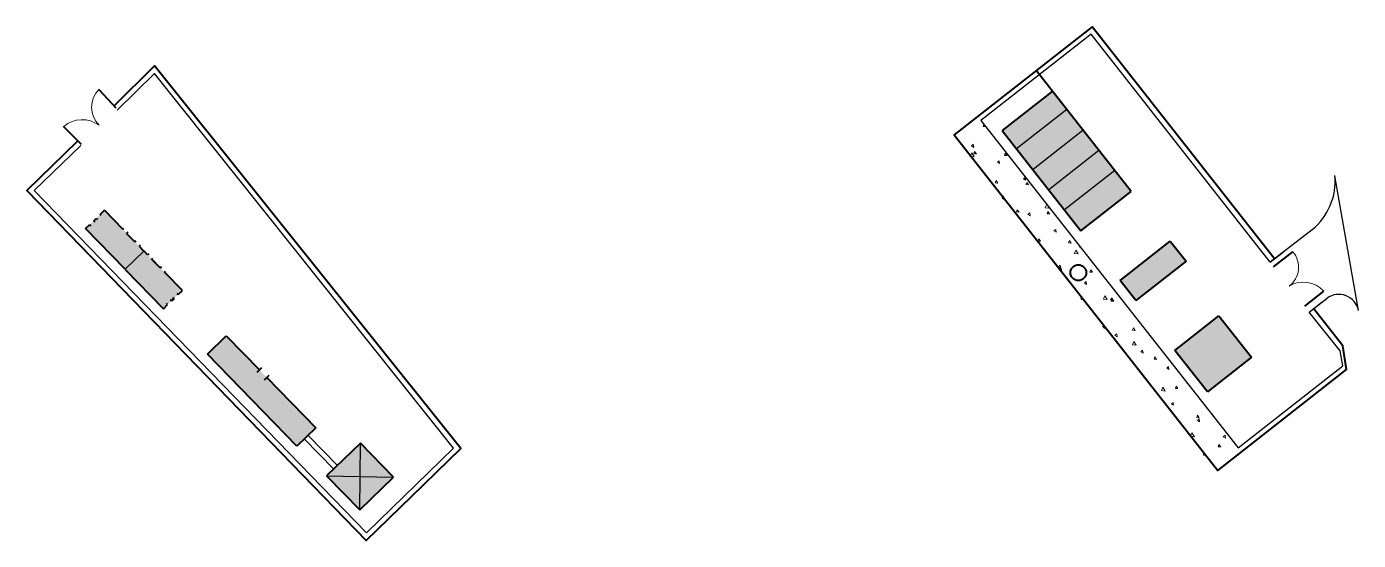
# Model space of a CAD drawing. Extents: x 12203 to 16711, y 7508 to 8395.
# Drawn here: x 12327.2 to 12453.6, y 8346.1 to 8394.9 of the extents above; entities that cross this region are included whole.
import ezdxf

# ---------------------------------------------------------------- set-up
doc = ezdxf.new("R2010")
doc.units = 0
doc.layers.add('4-Пассажирская-Карачарово$0$Генплан-Перегоны$0$Генплан-Перегон', color=1, linetype='Continuous', lineweight=40)
doc.layers.add('Генплан-Перегоны$0$Генплан-Перегон', color=1, linetype='Continuous', lineweight=40)
doc.linetypes.add('4-Пассажирская-Карачарово$0$Генплан-Перегоны$0$Забор Металлический-2$0$ЗАБОР_МЕТ_Б1М', pattern='A,1.25,[133,ltypeshp.shx,S=0.25,R=0,X=-0.25,Y=0],-0.001,[133,ltypeshp.shx,S=0.145,R=0,X=-0.145,Y=0],-0.001,[130,ltypeshp.shx,S=0.125,R=0,X=0,Y=0.4],1.25', length=2.502)
doc.linetypes.add('Генплан-Перегоны$0$Забор Металлический-2$0$ЗАБОР_МЕТ_Б1М', pattern='A,1.25,[133,ltypeshp.shx,S=0.25,R=0,X=-0.25,Y=0],-0.001,[133,ltypeshp.shx,S=0.145,R=0,X=-0.145,Y=0],-0.001,[130,ltypeshp.shx,S=0.125,R=0,X=0,Y=0.4],1.25', length=2.502)

msp = doc.modelspace()

# ---------------------------------------------------------------- hatches: boundary and pattern name
at = {"layer": '4-Пассажирская-Карачарово$0$Генплан-Перегоны$0$Генплан-Перегон', "lineweight": 30, "transparency": 33554610}
h = msp.add_hatch(color=1, dxfattribs=at)
h.dxf.hatch_style = 1
h.set_gradient(color1=(223, 129, 137), color2=(255, 240, 240), tint=1, name='HEMISPHERICAL')
h.paths.add_polyline_path([(12342, 8369.82), (12334.61, 8377.42), (12332.81, 8375.68), (12340.2, 8368.08)])
h = msp.add_hatch(color=1, dxfattribs=at)
h.dxf.hatch_style = 1
h.set_gradient(color1=(223, 129, 137), color2=(255, 240, 240), tint=1, name='HEMISPHERICAL')
h.paths.add_polyline_path([(12344.38, 8363.77), (12346.17, 8365.51), (12354.66, 8356.76), (12352.87, 8355.02)])
h = msp.add_hatch(color=1, dxfattribs=at)
h.dxf.hatch_style = 1
h.set_gradient(color1=(223, 129, 137), color2=(255, 240, 240), tint=1, name='HEMISPHERICAL')
h.paths.add_polyline_path([(12355.7, 8352.2), (12358.91, 8355.31), (12362.05, 8352.09), (12358.84, 8348.97)])
at = {"layer": 'Генплан-Перегоны$0$Генплан-Перегон', "lineweight": 30, "transparency": 33554610}
h = msp.add_hatch(color=1, dxfattribs=at)
h.dxf.hatch_style = 1
h.set_gradient(color1=(223, 129, 137), color2=(255, 240, 240), tint=1, name='HEMISPHERICAL')
h.paths.add_polyline_path([(12424.63, 8388.72), (12419.86, 8384.98), (12427.31, 8375.49), (12432.08, 8379.23)])
h = msp.add_hatch(color=1, dxfattribs=at)
h.dxf.hatch_style = 1
h.set_gradient(color1=(223, 129, 137), color2=(255, 240, 240), tint=1, name='HEMISPHERICAL')
h.paths.add_polyline_path([(12435.79, 8374.51), (12437.29, 8372.59), (12432.53, 8368.85), (12431.02, 8370.77)])
h = msp.add_hatch(color=1, dxfattribs=at)
h.dxf.hatch_style = 1
h.set_gradient(color1=(223, 129, 137), color2=(255, 240, 240), tint=1, name='HEMISPHERICAL')
h.paths.add_polyline_path([(12439.32, 8360.19), (12443.49, 8363.47), (12440.4, 8367.4), (12436.23, 8364.13)])

# ---------------------------------------------------------------- linework, layer by layer
at = {"layer": '4-Пассажирская-Карачарово$0$Генплан-Перегоны$0$Генплан-Перегон', "color": 1, "lineweight": 30}
for p, q in [((12339.35, 8390.43, -140), (12335.8, 8386.94, -140)), ((12367.75, 8354.83, -140), (12339.35, 8390.43, -140)), ((12332.36, 8383.6, -140), (12327.92, 8379.3, -140)), ((12327.92, 8379.3, -140), (12359.47, 8346.79, -140)), ((12336.56, 8371.83, -140), (12338.34, 8373.56, -140)), ((12356.73, 8353.19, -140), (12353.94, 8356.06, -140)), ((12353.58, 8355.72, -140), (12356.37, 8352.85, -140)), ((12358.84, 8348.97, -140), (12358.91, 8355.31, -140)), ((12359.47, 8346.79, -140), (12367.75, 8354.83, -140)), ((12355.7, 8352.2, -140), (12362.05, 8352.09, -140)), ((12356.37, 8352.85, -140), (12356.73, 8353.19, -140))]:
    msp.add_line(p, q, dxfattribs=at)
at = {"layer": '4-Пассажирская-Карачарово$0$Генплан-Перегоны$0$Генплан-Перегон', "color": 1, "linetype": '4-Пассажирская-Карачарово$0$Генплан-Перегоны$0$Забор Металлический-2$0$ЗАБОР_МЕТ_Б1М'}
for p, q in [((12335.72, 8387.14, -140), (12334.12, 8388.85, -140)), ((12332.41, 8383.68, -140), (12330.73, 8385.4, -140))]:
    msp.add_line(p, q, dxfattribs=at)
at = {"layer": '4-Пассажирская-Карачарово$0$Генплан-Перегоны$0$Генплан-Перегон', "color": 1, "lineweight": 40}
for p, q in [((12333.59, 8376.43, -140), (12333.83, 8376.66, -140)), ((12333.59, 8376.43, -140), (12333.83, 8376.66, -140)), ((12333.59, 8376.43, -140), (12333.83, 8376.66, -140)), ((12333.59, 8376.43, -140), (12333.83, 8376.66, -140)), ((12333.59, 8376.43, -140), (12333.83, 8376.66, -140)), ((12333.59, 8376.43, -140), (12333.83, 8376.66, -140)), ((12333.59, 8376.43, -140), (12333.83, 8376.66, -140)), ((12333.59, 8376.43, -140), (12333.83, 8376.66, -140)), ((12333.59, 8376.43, -140), (12333.83, 8376.66, -140)), ((12333.59, 8376.43, -140), (12333.83, 8376.66, -140)), ((12333.59, 8376.43, -140), (12333.83, 8376.66, -140)), ((12333.59, 8376.43, -140), (12333.83, 8376.66, -140)), ((12333.59, 8376.43, -140), (12333.83, 8376.66, -140)), ((12333.59, 8376.43, -140), (12333.83, 8376.66, -140)), ((12333.59, 8376.43, -140), (12333.83, 8376.66, -140)), ((12333.59, 8376.43, -140), (12333.83, 8376.66, -140)), ((12333.59, 8376.43, -140), (12333.83, 8376.66, -140)), ((12333.59, 8376.43, -140), (12333.83, 8376.66, -140)), ((12333.59, 8376.43, -140), (12333.83, 8376.66, -140)), ((12333.59, 8376.43, -140), (12333.83, 8376.66, -140)), ((12333.59, 8376.43, -140), (12333.83, 8376.66, -140)), ((12333.59, 8376.43, -140), (12333.83, 8376.66, -140)), ((12333.59, 8376.43, -140), (12333.83, 8376.66, -140)), ((12333.59, 8376.43, -140), (12333.83, 8376.66, -140)), ((12333.59, 8376.43, -140), (12333.83, 8376.66, -140)), ((12333.59, 8376.43, -140), (12333.83, 8376.66, -140)), ((12333.59, 8376.43, -140), (12333.83, 8376.66, -140)), ((12333.59, 8376.43, -140), (12333.83, 8376.66, -140)), ((12333.59, 8376.43, -140), (12333.83, 8376.66, -140)), ((12333.59, 8376.43, -140), (12333.83, 8376.66, -140)), ((12333.59, 8376.43, -140), (12333.83, 8376.66, -140)), ((12333.59, 8376.43, -140), (12333.83, 8376.66, -140)), ((12333.59, 8376.43, -140), (12333.83, 8376.66, -140)), ((12333.59, 8376.43, -140), (12333.83, 8376.66, -140)), ((12333.59, 8376.43, -140), (12333.83, 8376.66, -140)), ((12333.59, 8376.43, -140), (12333.83, 8376.66, -140)), ((12333.59, 8376.43, -140), (12333.83, 8376.66, -140)), ((12333.59, 8376.43, -140), (12333.83, 8376.66, -140)), ((12333.59, 8376.43, -140), (12333.83, 8376.66, -140)), ((12333.59, 8376.43, -140), (12333.83, 8376.66, -140)), ((12333.59, 8376.43, -140), (12333.69, 8376.33, -140)), ((12333.59, 8376.43, -140), (12333.69, 8376.33, -140)), ((12333.59, 8376.43, -140), (12333.69, 8376.33, -140)), ((12333.59, 8376.43, -140), (12333.69, 8376.33, -140)), ((12333.59, 8376.43, -140), (12333.69, 8376.33, -140)), ((12333.59, 8376.43, -140), (12333.69, 8376.33, -140)), ((12333.59, 8376.43, -140), (12333.69, 8376.33, -140)), ((12333.59, 8376.43, -140), (12333.69, 8376.33, -140)), ((12333.59, 8376.43, -140), (12333.69, 8376.33, -140)), ((12333.59, 8376.43, -140), (12333.69, 8376.33, -140)), ((12333.59, 8376.43, -140), (12333.69, 8376.33, -140)), ((12333.59, 8376.43, -140), (12333.69, 8376.33, -140)), ((12333.59, 8376.43, -140), (12333.69, 8376.33, -140)), ((12333.59, 8376.43, -140), (12333.69, 8376.33, -140)), ((12333.59, 8376.43, -140), (12333.69, 8376.33, -140)), ((12333.59, 8376.43, -140), (12333.69, 8376.33, -140)), ((12333.59, 8376.43, -140), (12333.69, 8376.33, -140)), ((12333.59, 8376.43, -140), (12333.69, 8376.33, -140)), ((12333.59, 8376.43, -140), (12333.69, 8376.33, -140)), ((12333.59, 8376.43, -140), (12333.69, 8376.33, -140)), ((12333.69, 8376.33, -140), (12333.59, 8376.43, -140)), ((12333.69, 8376.33, -140), (12333.59, 8376.43, -140)), ((12333.69, 8376.33, -140), (12333.59, 8376.43, -140)), ((12333.69, 8376.33, -140), (12333.59, 8376.43, -140)), ((12333.69, 8376.33, -140), (12333.59, 8376.43, -140)), ((12333.69, 8376.33, -140), (12333.59, 8376.43, -140)), ((12333.69, 8376.33, -140), (12333.59, 8376.43, -140)), ((12333.69, 8376.33, -140), (12333.59, 8376.43, -140)), ((12333.69, 8376.33, -140), (12333.59, 8376.43, -140)), ((12333.69, 8376.33, -140), (12333.59, 8376.43, -140)), ((12333.69, 8376.33, -140), (12333.59, 8376.43, -140)), ((12333.69, 8376.33, -140), (12333.59, 8376.43, -140)), ((12333.69, 8376.33, -140), (12333.59, 8376.43, -140)), ((12333.69, 8376.33, -140), (12333.59, 8376.43, -140)), ((12333.69, 8376.33, -140), (12333.59, 8376.43, -140)), ((12333.69, 8376.33, -140), (12333.59, 8376.43, -140)), ((12333.69, 8376.33, -140), (12333.59, 8376.43, -140)), ((12333.69, 8376.33, -140), (12333.59, 8376.43, -140)), ((12333.69, 8376.33, -140), (12333.59, 8376.43, -140)), ((12333.69, 8376.33, -140), (12333.59, 8376.43, -140)), ((12333.83, 8376.66, -140), (12333.93, 8376.56, -140)), ((12333.83, 8376.66, -140), (12333.93, 8376.56, -140)), ((12333.83, 8376.66, -140), (12333.93, 8376.56, -140)), ((12333.83, 8376.66, -140), (12333.93, 8376.56, -140)), ((12333.83, 8376.66, -140), (12333.93, 8376.56, -140)), ((12333.83, 8376.66, -140), (12333.93, 8376.56, -140)), ((12333.83, 8376.66, -140), (12333.93, 8376.56, -140)), ((12333.83, 8376.66, -140), (12333.93, 8376.56, -140)), ((12333.83, 8376.66, -140), (12333.93, 8376.56, -140)), ((12333.83, 8376.66, -140), (12333.93, 8376.56, -140)), ((12333.83, 8376.66, -140), (12333.93, 8376.56, -140)), ((12333.83, 8376.66, -140), (12333.93, 8376.56, -140)), ((12333.83, 8376.66, -140), (12333.93, 8376.56, -140)), ((12333.83, 8376.66, -140), (12333.93, 8376.56, -140)), ((12333.83, 8376.66, -140), (12333.93, 8376.56, -140)), ((12333.83, 8376.66, -140), (12333.93, 8376.56, -140)), ((12333.83, 8376.66, -140), (12333.93, 8376.56, -140)), ((12333.83, 8376.66, -140), (12333.93, 8376.56, -140)), ((12333.83, 8376.66, -140), (12333.93, 8376.56, -140)), ((12333.83, 8376.66, -140), (12333.93, 8376.56, -140)), ((12333.83, 8376.66, -140), (12333.93, 8376.56, -140)), ((12333.83, 8376.66, -140), (12333.93, 8376.56, -140)), ((12333.83, 8376.66, -140), (12333.93, 8376.56, -140)), ((12333.83, 8376.66, -140), (12333.93, 8376.56, -140)), ((12333.83, 8376.66, -140), (12333.93, 8376.56, -140)), ((12333.83, 8376.66, -140), (12333.93, 8376.56, -140)), ((12333.83, 8376.66, -140), (12333.93, 8376.56, -140)), ((12333.83, 8376.66, -140), (12333.93, 8376.56, -140)), ((12333.83, 8376.66, -140), (12333.93, 8376.56, -140)), ((12333.83, 8376.66, -140), (12333.93, 8376.56, -140)), ((12333.83, 8376.66, -140), (12333.93, 8376.56, -140)), ((12333.83, 8376.66, -140), (12333.93, 8376.56, -140)), ((12333.83, 8376.66, -140), (12333.93, 8376.56, -140)), ((12333.83, 8376.66, -140), (12333.93, 8376.56, -140)), ((12333.83, 8376.66, -140), (12333.93, 8376.56, -140)), ((12333.83, 8376.66, -140), (12333.93, 8376.56, -140)), ((12333.83, 8376.66, -140), (12333.93, 8376.56, -140)), ((12333.83, 8376.66, -140), (12333.93, 8376.56, -140)), ((12333.83, 8376.66, -140), (12333.93, 8376.56, -140)), ((12333.83, 8376.66, -140), (12333.93, 8376.56, -140)), ((12334.2, 8377.03, -140), (12334.61, 8377.43, -140)), ((12334.2, 8377.03, -140), (12334.61, 8377.43, -140)), ((12334.2, 8377.03, -140), (12334.61, 8377.43, -140)), ((12334.2, 8377.03, -140), (12334.61, 8377.43, -140)), ((12334.2, 8377.03, -140), (12334.61, 8377.43, -140)), ((12334.2, 8377.03, -140), (12334.61, 8377.43, -140)), ((12334.2, 8377.03, -140), (12334.61, 8377.43, -140)), ((12334.2, 8377.03, -140), (12334.61, 8377.43, -140)), ((12334.2, 8377.03, -140), (12334.61, 8377.43, -140)), ((12334.2, 8377.03, -140), (12334.61, 8377.43, -140)), ((12334.3, 8376.93, -140), (12334.2, 8377.03, -140)), ((12334.3, 8376.93, -140), (12334.2, 8377.03, -140)), ((12334.3, 8376.93, -140), (12334.2, 8377.03, -140)), ((12334.3, 8376.93, -140), (12334.2, 8377.03, -140)), ((12334.3, 8376.93, -140), (12334.2, 8377.03, -140)), ((12334.3, 8376.93, -140), (12334.2, 8377.03, -140)), ((12334.3, 8376.93, -140), (12334.2, 8377.03, -140)), ((12334.3, 8376.93, -140), (12334.2, 8377.03, -140)), ((12334.3, 8376.93, -140), (12334.2, 8377.03, -140)), ((12334.3, 8376.93, -140), (12334.2, 8377.03, -140)), ((12336.34, 8375.65, -140), (12334.61, 8377.43, -140)), ((12336.34, 8375.65, -140), (12334.61, 8377.43, -140)), ((12336.34, 8375.65, -140), (12334.61, 8377.43, -140)), ((12336.34, 8375.65, -140), (12334.61, 8377.43, -140)), ((12336.34, 8375.65, -140), (12334.61, 8377.43, -140)), ((12336.34, 8375.65, -140), (12334.61, 8377.43, -140)), ((12336.34, 8375.65, -140), (12334.61, 8377.43, -140)), ((12336.34, 8375.65, -140), (12334.61, 8377.43, -140)), ((12336.34, 8375.65, -140), (12334.61, 8377.43, -140)), ((12336.34, 8375.65, -140), (12334.61, 8377.43, -140)), ((12334.61, 8377.43, -140), (12336.34, 8375.65, -140)), ((12334.61, 8377.43, -140), (12336.34, 8375.65, -140)), ((12334.61, 8377.43, -140), (12336.34, 8375.65, -140)), ((12334.61, 8377.43, -140), (12336.34, 8375.65, -140)), ((12334.61, 8377.43, -140), (12336.34, 8375.65, -140)), ((12334.61, 8377.43, -140), (12336.34, 8375.65, -140)), ((12334.61, 8377.43, -140), (12336.34, 8375.65, -140)), ((12334.61, 8377.43, -140), (12336.34, 8375.65, -140)), ((12334.61, 8377.43, -140), (12336.34, 8375.65, -140)), ((12334.61, 8377.43, -140), (12336.34, 8375.65, -140)), ((12332.82, 8375.69, -140), (12333.22, 8376.08, -140)), ((12332.82, 8375.69, -140), (12333.22, 8376.08, -140)), ((12332.82, 8375.69, -140), (12333.22, 8376.08, -140)), ((12332.82, 8375.69, -140), (12333.22, 8376.08, -140)), ((12332.82, 8375.69, -140), (12333.22, 8376.08, -140)), ((12332.82, 8375.69, -140), (12333.22, 8376.08, -140)), ((12332.82, 8375.69, -140), (12333.22, 8376.08, -140)), ((12332.82, 8375.69, -140), (12333.22, 8376.08, -140)), ((12332.82, 8375.69, -140), (12333.22, 8376.08, -140)), ((12332.82, 8375.69, -140), (12333.22, 8376.08, -140)), ((12336.56, 8371.83, -140), (12332.82, 8375.69, -140)), ((12336.56, 8371.83, -140), (12332.82, 8375.69, -140)), ((12336.56, 8371.83, -140), (12332.82, 8375.69, -140)), ((12336.56, 8371.83, -140), (12332.82, 8375.69, -140)), ((12336.56, 8371.83, -140), (12332.82, 8375.69, -140)), ((12336.56, 8371.83, -140), (12332.82, 8375.69, -140)), ((12336.56, 8371.83, -140), (12332.82, 8375.69, -140)), ((12336.56, 8371.83, -140), (12332.82, 8375.69, -140)), ((12336.56, 8371.83, -140), (12332.82, 8375.69, -140)), ((12336.56, 8371.83, -140), (12332.82, 8375.69, -140)), ((12333.22, 8376.08, -140), (12333.32, 8375.97, -140)), ((12333.22, 8376.08, -140), (12333.32, 8375.97, -140)), ((12333.22, 8376.08, -140), (12333.32, 8375.97, -140)), ((12333.22, 8376.08, -140), (12333.32, 8375.97, -140)), ((12333.22, 8376.08, -140), (12333.32, 8375.97, -140)), ((12333.22, 8376.08, -140), (12333.32, 8375.97, -140)), ((12333.22, 8376.08, -140), (12333.32, 8375.97, -140)), ((12333.22, 8376.08, -140), (12333.32, 8375.97, -140)), ((12333.22, 8376.08, -140), (12333.32, 8375.97, -140)), ((12333.22, 8376.08, -140), (12333.32, 8375.97, -140)), ((12336.34, 8375.65, -140), (12336.44, 8375.75, -140)), ((12336.34, 8375.65, -140), (12336.44, 8375.75, -140)), ((12336.34, 8375.65, -140), (12336.44, 8375.75, -140)), ((12336.34, 8375.65, -140), (12336.44, 8375.75, -140)), ((12336.34, 8375.65, -140), (12336.44, 8375.75, -140)), ((12336.34, 8375.65, -140), (12336.44, 8375.75, -140)), ((12336.34, 8375.65, -140), (12336.44, 8375.75, -140)), ((12336.34, 8375.65, -140), (12336.44, 8375.75, -140)), ((12336.34, 8375.65, -140), (12336.44, 8375.75, -140)), ((12336.34, 8375.65, -140), (12336.44, 8375.75, -140)), ((12336.82, 8375.34, -140), (12336.71, 8375.24, -140)), ((12336.82, 8375.34, -140), (12336.71, 8375.24, -140)), ((12336.82, 8375.34, -140), (12336.71, 8375.24, -140)), ((12336.82, 8375.34, -140), (12336.71, 8375.24, -140)), ((12336.82, 8375.34, -140), (12336.71, 8375.24, -140)), ((12336.82, 8375.34, -140), (12336.71, 8375.24, -140)), ((12336.82, 8375.34, -140), (12336.71, 8375.24, -140)), ((12336.82, 8375.34, -140), (12336.71, 8375.24, -140)), ((12336.82, 8375.34, -140), (12336.71, 8375.24, -140)), ((12336.82, 8375.34, -140), (12336.71, 8375.24, -140)), ((12337.5, 8374.43, -140), (12336.71, 8375.24, -140)), ((12337.5, 8374.43, -140), (12336.71, 8375.24, -140)), ((12337.5, 8374.43, -140), (12336.71, 8375.24, -140)), ((12337.5, 8374.43, -140), (12336.71, 8375.24, -140)), ((12337.5, 8374.43, -140), (12336.71, 8375.24, -140)), ((12337.5, 8374.43, -140), (12336.71, 8375.24, -140)), ((12337.5, 8374.43, -140), (12336.71, 8375.24, -140)), ((12337.5, 8374.43, -140), (12336.71, 8375.24, -140)), ((12337.5, 8374.43, -140), (12336.71, 8375.24, -140)), ((12337.5, 8374.43, -140), (12336.71, 8375.24, -140)), ((12336.71, 8375.24, -140), (12337.5, 8374.43, -140)), ((12336.71, 8375.24, -140), (12337.5, 8374.43, -140)), ((12336.71, 8375.24, -140), (12337.5, 8374.43, -140)), ((12336.71, 8375.24, -140), (12337.5, 8374.43, -140)), ((12336.71, 8375.24, -140), (12337.5, 8374.43, -140)), ((12336.71, 8375.24, -140), (12337.5, 8374.43, -140)), ((12336.71, 8375.24, -140), (12337.5, 8374.43, -140)), ((12336.71, 8375.24, -140), (12337.5, 8374.43, -140)), ((12336.71, 8375.24, -140), (12337.5, 8374.43, -140)), ((12336.71, 8375.24, -140), (12337.5, 8374.43, -140)), ((12337.5, 8374.43, -140), (12337.61, 8374.53, -140)), ((12337.5, 8374.43, -140), (12337.61, 8374.53, -140)), ((12337.5, 8374.43, -140), (12337.61, 8374.53, -140)), ((12337.5, 8374.43, -140), (12337.61, 8374.53, -140)), ((12337.5, 8374.43, -140), (12337.61, 8374.53, -140)), ((12337.5, 8374.43, -140), (12337.61, 8374.53, -140)), ((12337.5, 8374.43, -140), (12337.61, 8374.53, -140)), ((12337.5, 8374.43, -140), (12337.61, 8374.53, -140)), ((12337.5, 8374.43, -140), (12337.61, 8374.53, -140)), ((12337.5, 8374.43, -140), (12337.61, 8374.53, -140)), ((12337.5, 8374.43, -140), (12337.61, 8374.53, -140)), ((12337.5, 8374.43, -140), (12337.61, 8374.53, -140)), ((12337.5, 8374.43, -140), (12337.61, 8374.53, -140)), ((12337.5, 8374.43, -140), (12337.61, 8374.53, -140)), ((12337.5, 8374.43, -140), (12337.61, 8374.53, -140)), ((12337.5, 8374.43, -140), (12337.61, 8374.53, -140)), ((12337.5, 8374.43, -140), (12337.61, 8374.53, -140)), ((12337.5, 8374.43, -140), (12337.61, 8374.53, -140)), ((12337.5, 8374.43, -140), (12337.61, 8374.53, -140)), ((12337.5, 8374.43, -140), (12337.61, 8374.53, -140)), ((12338, 8374.12, -140), (12337.9, 8374.02, -140)), ((12338, 8374.12, -140), (12337.9, 8374.02, -140)), ((12338, 8374.12, -140), (12337.9, 8374.02, -140)), ((12338, 8374.12, -140), (12337.9, 8374.02, -140)), ((12338, 8374.12, -140), (12337.9, 8374.02, -140)), ((12338, 8374.12, -140), (12337.9, 8374.02, -140)), ((12338, 8374.12, -140), (12337.9, 8374.02, -140)), ((12338, 8374.12, -140), (12337.9, 8374.02, -140)), ((12338, 8374.12, -140), (12337.9, 8374.02, -140)), ((12338, 8374.12, -140), (12337.9, 8374.02, -140)), ((12337.9, 8374.02, -140), (12338.34, 8373.56, -140)), ((12337.9, 8374.02, -140), (12338.34, 8373.56, -140)), ((12337.9, 8374.02, -140), (12338.34, 8373.56, -140)), ((12337.9, 8374.02, -140), (12338.34, 8373.56, -140)), ((12337.9, 8374.02, -140), (12338.34, 8373.56, -140)), ((12337.9, 8374.02, -140), (12338.34, 8373.56, -140)), ((12337.9, 8374.02, -140), (12338.34, 8373.56, -140)), ((12337.9, 8374.02, -140), (12338.34, 8373.56, -140)), ((12337.9, 8374.02, -140), (12338.34, 8373.56, -140)), ((12337.9, 8374.02, -140), (12338.34, 8373.56, -140)), ((12338.7, 8373.19, -140), (12338.37, 8373.54, -140)), ((12338.7, 8373.19, -140), (12338.37, 8373.54, -140)), ((12338.7, 8373.19, -140), (12338.37, 8373.54, -140)), ((12338.7, 8373.19, -140), (12338.37, 8373.54, -140)), ((12338.7, 8373.19, -140), (12338.37, 8373.54, -140)), ((12338.7, 8373.19, -140), (12338.37, 8373.54, -140)), ((12338.7, 8373.19, -140), (12338.37, 8373.54, -140)), ((12338.7, 8373.19, -140), (12338.37, 8373.54, -140)), ((12338.7, 8373.19, -140), (12338.37, 8373.54, -140)), ((12338.7, 8373.19, -140), (12338.37, 8373.54, -140)), ((12338.81, 8373.29, -140), (12338.7, 8373.19, -140)), ((12338.81, 8373.29, -140), (12338.7, 8373.19, -140)), ((12338.81, 8373.29, -140), (12338.7, 8373.19, -140)), ((12338.81, 8373.29, -140), (12338.7, 8373.19, -140)), ((12338.81, 8373.29, -140), (12338.7, 8373.19, -140)), ((12338.81, 8373.29, -140), (12338.7, 8373.19, -140)), ((12338.81, 8373.29, -140), (12338.7, 8373.19, -140)), ((12338.81, 8373.29, -140), (12338.7, 8373.19, -140)), ((12338.81, 8373.29, -140), (12338.7, 8373.19, -140)), ((12338.81, 8373.29, -140), (12338.7, 8373.19, -140)), ((12339.1, 8372.79, -140), (12339.2, 8372.89, -140)), ((12339.1, 8372.79, -140), (12339.2, 8372.89, -140)), ((12339.1, 8372.79, -140), (12339.2, 8372.89, -140)), ((12339.1, 8372.79, -140), (12339.2, 8372.89, -140)), ((12339.1, 8372.79, -140), (12339.2, 8372.89, -140)), ((12339.1, 8372.79, -140), (12339.2, 8372.89, -140)), ((12339.1, 8372.79, -140), (12339.2, 8372.89, -140)), ((12339.1, 8372.79, -140), (12339.2, 8372.89, -140)), ((12339.1, 8372.79, -140), (12339.2, 8372.89, -140)), ((12339.1, 8372.79, -140), (12339.2, 8372.89, -140)), ((12339.56, 8372.31, -140), (12339.1, 8372.79, -140)), ((12339.56, 8372.31, -140), (12339.1, 8372.79, -140)), ((12339.56, 8372.31, -140), (12339.1, 8372.79, -140)), ((12339.56, 8372.31, -140), (12339.1, 8372.79, -140)), ((12339.56, 8372.31, -140), (12339.1, 8372.79, -140)), ((12339.56, 8372.31, -140), (12339.1, 8372.79, -140)), ((12339.56, 8372.31, -140), (12339.1, 8372.79, -140)), ((12339.56, 8372.31, -140), (12339.1, 8372.79, -140)), ((12339.56, 8372.31, -140), (12339.1, 8372.79, -140)), ((12339.56, 8372.31, -140), (12339.1, 8372.79, -140)), ((12339.9, 8371.96, -140), (12339.1, 8372.79, -140)), ((12339.9, 8371.96, -140), (12339.1, 8372.79, -140)), ((12339.9, 8371.96, -140), (12339.1, 8372.79, -140)), ((12339.9, 8371.96, -140), (12339.1, 8372.79, -140)), ((12339.9, 8371.96, -140), (12339.1, 8372.79, -140)), ((12339.9, 8371.96, -140), (12339.1, 8372.79, -140)), ((12339.9, 8371.96, -140), (12339.1, 8372.79, -140)), ((12339.9, 8371.96, -140), (12339.1, 8372.79, -140)), ((12339.9, 8371.96, -140), (12339.1, 8372.79, -140)), ((12339.9, 8371.96, -140), (12339.1, 8372.79, -140)), ((12339.9, 8371.96, -140), (12339.11, 8372.77, -140)), ((12339.9, 8371.96, -140), (12339.11, 8372.77, -140)), ((12339.9, 8371.96, -140), (12339.11, 8372.77, -140)), ((12339.9, 8371.96, -140), (12339.11, 8372.77, -140)), ((12339.9, 8371.96, -140), (12339.11, 8372.77, -140)), ((12339.9, 8371.96, -140), (12339.11, 8372.77, -140)), ((12339.9, 8371.96, -140), (12339.11, 8372.77, -140)), ((12339.9, 8371.96, -140), (12339.11, 8372.77, -140)), ((12339.9, 8371.96, -140), (12339.11, 8372.77, -140)), ((12339.9, 8371.96, -140), (12339.11, 8372.77, -140)), ((12336.58, 8371.81, -140), (12340.2, 8368.08, -140)), ((12336.58, 8371.81, -140), (12340.2, 8368.08, -140)), ((12336.58, 8371.81, -140), (12340.2, 8368.08, -140)), ((12336.58, 8371.81, -140), (12340.2, 8368.08, -140)), ((12336.58, 8371.81, -140), (12340.2, 8368.08, -140)), ((12336.58, 8371.81, -140), (12340.2, 8368.08, -140)), ((12336.58, 8371.81, -140), (12340.2, 8368.08, -140)), ((12336.58, 8371.81, -140), (12340.2, 8368.08, -140)), ((12336.58, 8371.81, -140), (12340.2, 8368.08, -140)), ((12336.58, 8371.81, -140), (12340.2, 8368.08, -140)), ((12339.9, 8371.96, -140), (12340.01, 8372.06, -140)), ((12339.9, 8371.96, -140), (12340.01, 8372.06, -140)), ((12339.9, 8371.96, -140), (12340.01, 8372.06, -140)), ((12339.9, 8371.96, -140), (12340.01, 8372.06, -140)), ((12339.9, 8371.96, -140), (12340.01, 8372.06, -140)), ((12339.9, 8371.96, -140), (12340.01, 8372.06, -140)), ((12339.9, 8371.96, -140), (12340.01, 8372.06, -140)), ((12339.9, 8371.96, -140), (12340.01, 8372.06, -140)), ((12339.9, 8371.96, -140), (12340.01, 8372.06, -140)), ((12339.9, 8371.96, -140), (12340.01, 8372.06, -140)), ((12340.01, 8372.06, -140), (12339.9, 8371.96, -140)), ((12340.01, 8372.06, -140), (12339.9, 8371.96, -140)), ((12340.01, 8372.06, -140), (12339.9, 8371.96, -140)), ((12340.01, 8372.06, -140), (12339.9, 8371.96, -140)), ((12340.01, 8372.06, -140), (12339.9, 8371.96, -140)), ((12340.01, 8372.06, -140), (12339.9, 8371.96, -140)), ((12340.01, 8372.06, -140), (12339.9, 8371.96, -140)), ((12340.01, 8372.06, -140), (12339.9, 8371.96, -140)), ((12340.01, 8372.06, -140), (12339.9, 8371.96, -140)), ((12340.01, 8372.06, -140), (12339.9, 8371.96, -140)), ((12340.31, 8371.56, -140), (12340.41, 8371.66, -140)), ((12340.31, 8371.56, -140), (12340.41, 8371.66, -140)), ((12340.31, 8371.56, -140), (12340.41, 8371.66, -140)), ((12340.31, 8371.56, -140), (12340.41, 8371.66, -140)), ((12340.31, 8371.56, -140), (12340.41, 8371.66, -140)), ((12340.31, 8371.56, -140), (12340.41, 8371.66, -140)), ((12340.31, 8371.56, -140), (12340.41, 8371.66, -140)), ((12340.31, 8371.56, -140), (12340.41, 8371.66, -140)), ((12340.31, 8371.56, -140), (12340.41, 8371.66, -140)), ((12340.31, 8371.56, -140), (12340.41, 8371.66, -140)), ((12342, 8369.82, -140), (12340.31, 8371.56, -140)), ((12342, 8369.82, -140), (12340.31, 8371.56, -140)), ((12342, 8369.82, -140), (12340.31, 8371.56, -140)), ((12342, 8369.82, -140), (12340.31, 8371.56, -140)), ((12342, 8369.82, -140), (12340.31, 8371.56, -140)), ((12342, 8369.82, -140), (12340.31, 8371.56, -140)), ((12342, 8369.82, -140), (12340.31, 8371.56, -140)), ((12342, 8369.82, -140), (12340.31, 8371.56, -140)), ((12342, 8369.82, -140), (12340.31, 8371.56, -140)), ((12342, 8369.82, -140), (12340.31, 8371.56, -140)), ((12340.97, 8368.83, -140), (12340.87, 8368.93, -140)), ((12340.97, 8368.83, -140), (12340.87, 8368.93, -140)), ((12340.97, 8368.83, -140), (12340.87, 8368.93, -140)), ((12340.97, 8368.83, -140), (12340.87, 8368.93, -140)), ((12340.97, 8368.83, -140), (12340.87, 8368.93, -140)), ((12340.97, 8368.83, -140), (12340.87, 8368.93, -140)), ((12340.97, 8368.83, -140), (12340.87, 8368.93, -140)), ((12340.97, 8368.83, -140), (12340.87, 8368.93, -140)), ((12340.97, 8368.83, -140), (12340.87, 8368.93, -140)), ((12340.97, 8368.83, -140), (12340.87, 8368.93, -140)), ((12340.87, 8368.93, -140), (12340.97, 8368.83, -140)), ((12340.87, 8368.93, -140), (12340.97, 8368.83, -140)), ((12340.87, 8368.93, -140), (12340.97, 8368.83, -140)), ((12340.87, 8368.93, -140), (12340.97, 8368.83, -140)), ((12340.87, 8368.93, -140), (12340.97, 8368.83, -140)), ((12340.87, 8368.93, -140), (12340.97, 8368.83, -140)), ((12340.87, 8368.93, -140), (12340.97, 8368.83, -140)), ((12340.87, 8368.93, -140), (12340.97, 8368.83, -140)), ((12340.87, 8368.93, -140), (12340.97, 8368.83, -140)), ((12340.87, 8368.93, -140), (12340.97, 8368.83, -140)), ((12341.21, 8369.06, -140), (12340.97, 8368.83, -140)), ((12341.21, 8369.06, -140), (12340.97, 8368.83, -140)), ((12341.21, 8369.06, -140), (12340.97, 8368.83, -140)), ((12341.21, 8369.06, -140), (12340.97, 8368.83, -140)), ((12341.21, 8369.06, -140), (12340.97, 8368.83, -140)), ((12341.21, 8369.06, -140), (12340.97, 8368.83, -140)), ((12341.21, 8369.06, -140), (12340.97, 8368.83, -140)), ((12341.21, 8369.06, -140), (12340.97, 8368.83, -140)), ((12341.21, 8369.06, -140), (12340.97, 8368.83, -140)), ((12341.21, 8369.06, -140), (12340.97, 8368.83, -140)), ((12340.97, 8368.83, -140), (12341.21, 8369.06, -140)), ((12340.97, 8368.83, -140), (12341.21, 8369.06, -140)), ((12340.97, 8368.83, -140), (12341.21, 8369.06, -140)), ((12340.97, 8368.83, -140), (12341.21, 8369.06, -140)), ((12340.97, 8368.83, -140), (12341.21, 8369.06, -140)), ((12340.97, 8368.83, -140), (12341.21, 8369.06, -140)), ((12340.97, 8368.83, -140), (12341.21, 8369.06, -140)), ((12340.97, 8368.83, -140), (12341.21, 8369.06, -140)), ((12340.97, 8368.83, -140), (12341.21, 8369.06, -140)), ((12340.97, 8368.83, -140), (12341.21, 8369.06, -140)), ((12341.21, 8369.06, -140), (12341.11, 8369.16, -140)), ((12341.21, 8369.06, -140), (12341.11, 8369.16, -140)), ((12341.21, 8369.06, -140), (12341.11, 8369.16, -140)), ((12341.21, 8369.06, -140), (12341.11, 8369.16, -140)), ((12341.21, 8369.06, -140), (12341.11, 8369.16, -140)), ((12341.21, 8369.06, -140), (12341.11, 8369.16, -140)), ((12341.21, 8369.06, -140), (12341.11, 8369.16, -140)), ((12341.21, 8369.06, -140), (12341.11, 8369.16, -140)), ((12341.21, 8369.06, -140), (12341.11, 8369.16, -140)), ((12341.21, 8369.06, -140), (12341.11, 8369.16, -140)), ((12341.21, 8369.06, -140), (12341.11, 8369.16, -140)), ((12341.21, 8369.06, -140), (12341.11, 8369.16, -140)), ((12341.21, 8369.06, -140), (12341.11, 8369.16, -140)), ((12341.21, 8369.06, -140), (12341.11, 8369.16, -140)), ((12341.21, 8369.06, -140), (12341.11, 8369.16, -140)), ((12341.21, 8369.06, -140), (12341.11, 8369.16, -140)), ((12341.21, 8369.06, -140), (12341.11, 8369.16, -140)), ((12341.21, 8369.06, -140), (12341.11, 8369.16, -140)), ((12341.21, 8369.06, -140), (12341.11, 8369.16, -140)), ((12341.21, 8369.06, -140), (12341.11, 8369.16, -140)), ((12341.48, 8369.53, -140), (12341.59, 8369.42, -140)), ((12341.48, 8369.53, -140), (12341.59, 8369.42, -140)), ((12341.48, 8369.53, -140), (12341.59, 8369.42, -140)), ((12341.48, 8369.53, -140), (12341.59, 8369.42, -140)), ((12341.48, 8369.53, -140), (12341.59, 8369.42, -140)), ((12341.48, 8369.53, -140), (12341.59, 8369.42, -140)), ((12341.48, 8369.53, -140), (12341.59, 8369.42, -140)), ((12341.48, 8369.53, -140), (12341.59, 8369.42, -140)), ((12341.48, 8369.53, -140), (12341.59, 8369.42, -140)), ((12341.48, 8369.53, -140), (12341.59, 8369.42, -140)), ((12341.59, 8369.42, -140), (12342, 8369.82, -140)), ((12341.59, 8369.42, -140), (12342, 8369.82, -140)), ((12341.59, 8369.42, -140), (12342, 8369.82, -140)), ((12341.59, 8369.42, -140), (12342, 8369.82, -140)), ((12341.59, 8369.42, -140), (12342, 8369.82, -140)), ((12341.59, 8369.42, -140), (12342, 8369.82, -140)), ((12341.59, 8369.42, -140), (12342, 8369.82, -140)), ((12341.59, 8369.42, -140), (12342, 8369.82, -140)), ((12341.59, 8369.42, -140), (12342, 8369.82, -140)), ((12341.59, 8369.42, -140), (12342, 8369.82, -140)), ((12340.2, 8368.08, -140), (12340.6, 8368.47, -140)), ((12340.2, 8368.08, -140), (12340.6, 8368.47, -140)), ((12340.2, 8368.08, -140), (12340.6, 8368.47, -140)), ((12340.2, 8368.08, -140), (12340.6, 8368.47, -140)), ((12340.2, 8368.08, -140), (12340.6, 8368.47, -140)), ((12340.2, 8368.08, -140), (12340.6, 8368.47, -140)), ((12340.2, 8368.08, -140), (12340.6, 8368.47, -140)), ((12340.2, 8368.08, -140), (12340.6, 8368.47, -140)), ((12340.2, 8368.08, -140), (12340.6, 8368.47, -140)), ((12340.2, 8368.08, -140), (12340.6, 8368.47, -140)), ((12340.6, 8368.47, -140), (12340.5, 8368.58, -140)), ((12340.6, 8368.47, -140), (12340.5, 8368.58, -140)), ((12340.6, 8368.47, -140), (12340.5, 8368.58, -140)), ((12340.6, 8368.47, -140), (12340.5, 8368.58, -140)), ((12340.6, 8368.47, -140), (12340.5, 8368.58, -140)), ((12340.6, 8368.47, -140), (12340.5, 8368.58, -140)), ((12340.6, 8368.47, -140), (12340.5, 8368.58, -140)), ((12340.6, 8368.47, -140), (12340.5, 8368.58, -140)), ((12340.6, 8368.47, -140), (12340.5, 8368.58, -140)), ((12340.6, 8368.47, -140), (12340.5, 8368.58, -140)), ((12344.38, 8363.77, -140), (12346.17, 8365.51, -140)), ((12346.17, 8365.51, -140), (12349.32, 8362.27, -140)), ((12352.87, 8355.02, -140), (12344.38, 8363.77, -140)), ((12349.1, 8362.05, -140), (12349.55, 8362.49, -140)), ((12349.79, 8361.34, -140), (12350.24, 8361.77, -140)), ((12350.01, 8361.56, -140), (12354.66, 8356.76, -140)), ((12354.66, 8356.76, -140), (12352.87, 8355.02, -140)), ((12358.91, 8355.31, -140), (12355.7, 8352.2, -140)), ((12362.05, 8352.09, -140), (12358.91, 8355.31, -140)), ((12355.7, 8352.2, -140), (12358.84, 8348.97, -140)), ((12358.84, 8348.97, -140), (12362.05, 8352.09, -140))]:
    msp.add_line(p, q, dxfattribs=at)
at = {"layer": '4-Пассажирская-Карачарово$0$Генплан-Перегоны$0$Генплан-Перегон', "color": 1, "linetype": '4-Пассажирская-Карачарово$0$Генплан-Перегоны$0$Забор Металлический-2$0$ЗАБОР_МЕТ_Б1М', "ltscale": 2, "elevation": -140}
msp.add_lwpolyline([(12332.01, 8383.96), (12327.22, 8379.31), (12359.45, 8346.08), (12363.79, 8350.29), (12368.45, 8354.82), (12339.36, 8391.14), (12335.46, 8387.3)], dxfattribs=at)
at = {"layer": '4-Пассажирская-Карачарово$0$Генплан-Перегоны$0$Генплан-Перегон', "color": 1, "lineweight": 0}
for centre, radius, start, end in [((12335.84, 8387.23, -140), 2.45, 135.4581, 224.6854), ((12332.49, 8383.29, -140), 2.74, 54.0559, 129.7824)]:
    msp.add_arc(centre, radius, start, end, dxfattribs=at)
at = {"layer": 'Генплан-Перегоны$0$Генплан-Перегон', "color": 1, "lineweight": 30}
for p, q in [((12428.28, 8394.17), (12417.82, 8385.96)), ((12445.28, 8372.49), (12428.28, 8394.17)), ((12425.97, 8387.01), (12421.2, 8383.27)), ((12417.82, 8385.96), (12442.24, 8354.86)), ((12427.53, 8385.03), (12422.76, 8381.29)), ((12429.02, 8383.12), (12424.26, 8379.38)), ((12430.52, 8381.21), (12425.76, 8377.47)), ((12453.65, 8367.93), (12451.43, 8380.72)), ((12449.26, 8375.59), (12445.28, 8372.49)), ((12445.28, 8372.49), (12446.5, 8373.45)), ((12448.99, 8367.77), (12450.68, 8369.1)), ((12448.99, 8367.77), (12450.21, 8368.73)), ((12451.91, 8364.07), (12448.99, 8367.77)), ((12452.16, 8362.65), (12451.91, 8364.07)), ((12442.24, 8354.86), (12452.16, 8362.65))]:
    msp.add_line(p, q, dxfattribs=at)
at = {"layer": 'Генплан-Перегоны$0$Генплан-Перегон', "color": 1, "lineweight": 40}
for p, q in [((12432.08, 8379.23), (12423.07, 8390.71)), ((12424.61, 8388.75), (12419.84, 8385)), ((12419.84, 8385), (12427.31, 8375.49)), ((12427.31, 8375.49), (12432.08, 8379.23)), ((12431.02, 8370.77), (12435.79, 8374.51)), ((12435.79, 8374.51), (12437.29, 8372.59)), ((12437.29, 8372.59), (12432.53, 8368.85)), ((12432.53, 8368.85), (12431.02, 8370.77)), ((12436.23, 8364.13), (12440.4, 8367.4)), ((12440.4, 8367.4), (12443.49, 8363.47)), ((12439.32, 8360.19), (12436.23, 8364.13)), ((12443.49, 8363.47), (12439.32, 8360.19))]:
    msp.add_line(p, q, dxfattribs=at)
at = {"layer": 'Генплан-Перегоны$0$Генплан-Перегон', "color": 1, "linetype": 'Continuous', "lineweight": 15}
for p, q in [((12418.1, 8385.61), (12418.03, 8385.4)), ((12418.03, 8385.4), (12418.27, 8385.38)), ((12418.2, 8385.48), (12418.27, 8385.38)), ((12416.96, 8382.88), (12416.83, 8382.56)), ((12416.83, 8382.56), (12417.19, 8382.52)), ((12417.09, 8383.7), (12416.92, 8383.54)), ((12416.92, 8383.54), (12417.13, 8383.41)), ((12416.96, 8382.88), (12417.19, 8382.52)), ((12417.09, 8383.7), (12417.13, 8383.41)), ((12417.22, 8383.02), (12417.14, 8382.8)), ((12417.14, 8382.8), (12417.39, 8382.79)), ((12417.22, 8383.02), (12417.39, 8382.79)), ((12420.13, 8382.85), (12420.05, 8382.63)), ((12420.05, 8382.63), (12420.3, 8382.62)), ((12420.13, 8382.85), (12420.3, 8382.62)), ((12419.56, 8382.14), (12419.39, 8381.99)), ((12419.39, 8381.99), (12419.59, 8381.86)), ((12419.56, 8382.14), (12419.59, 8381.86)), ((12419.25, 8380.25), (12419.17, 8380.04)), ((12419.17, 8380.04), (12419.41, 8380.02)), ((12419.25, 8380.25), (12419.41, 8380.02)), ((12422.02, 8380.58), (12421.85, 8380.43)), ((12421.85, 8380.43), (12422.06, 8380.3)), ((12422.02, 8380.58), (12422.06, 8380.3)), ((12422.16, 8380.08), (12422.08, 8379.87)), ((12422.16, 8380.08), (12422.32, 8379.85)), ((12419.99, 8378.74), (12419.82, 8378.58)), ((12419.99, 8378.74), (12420.03, 8378.45)), ((12422.08, 8379.87), (12422.32, 8379.85)), ((12419.82, 8378.58), (12420.03, 8378.45)), ((12421.27, 8377.49), (12421.2, 8377.27)), ((12421.27, 8377.49), (12421.44, 8377.26)), ((12424.06, 8378), (12423.92, 8377.68)), ((12423.92, 8377.68), (12424.29, 8377.64)), ((12424.06, 8378), (12424.29, 8377.64)), ((12421.2, 8377.27), (12421.44, 8377.26)), ((12422.45, 8377.18), (12422.28, 8377.03)), ((12422.28, 8377.03), (12422.49, 8376.9)), ((12422.45, 8377.18), (12422.49, 8376.9)), ((12424.18, 8377.32), (12424.11, 8377.1)), ((12424.11, 8377.1), (12424.35, 8377.09)), ((12424.18, 8377.32), (12424.35, 8377.09)), ((12424.92, 8375.62), (12424.75, 8375.47)), ((12424.75, 8375.47), (12424.95, 8375.34)), ((12424.92, 8375.62), (12424.95, 8375.34)), ((12423.3, 8374.72), (12423.23, 8374.51)), ((12423.23, 8374.51), (12423.47, 8374.49)), ((12423.3, 8374.72), (12423.47, 8374.49)), ((12426.21, 8374.55), (12426.14, 8374.34)), ((12426.14, 8374.34), (12426.38, 8374.32)), ((12426.21, 8374.55), (12426.38, 8374.32)), ((12427.25, 8373.95), (12427.21, 8373.91)), ((12427.21, 8373.91), (12427.34, 8373.83)), ((12426.82, 8373.66), (12426.68, 8373.34)), ((12426.68, 8373.34), (12427.05, 8373.29)), ((12426.82, 8373.66), (12427.05, 8373.29)), ((12425.35, 8372.22), (12425.18, 8372.07)), ((12425.18, 8372.07), (12425.39, 8371.94)), ((12425.33, 8371.96), (12425.26, 8371.74)), ((12425.26, 8371.74), (12425.5, 8371.73)), ((12425.33, 8371.96), (12425.5, 8371.73)), ((12425.35, 8372.22), (12425.39, 8371.94)), ((12428.24, 8371.79), (12428.17, 8371.57)), ((12428.17, 8371.57), (12428.41, 8371.56)), ((12428.24, 8371.79), (12428.41, 8371.56)), ((12427.81, 8370.67), (12427.65, 8370.51)), ((12427.65, 8370.51), (12427.85, 8370.38)), ((12427.81, 8370.67), (12427.85, 8370.38)), ((12427.36, 8369.19), (12427.3, 8369.02)), ((12427.34, 8368.97), (12427.53, 8368.96)), ((12427.36, 8369.19), (12427.53, 8368.96)), ((12429.57, 8369.32), (12429.44, 8369)), ((12429.44, 8369), (12429.8, 8368.95)), ((12429.57, 8369.32), (12429.8, 8368.95)), ((12430.28, 8369.11), (12430.11, 8368.96)), ((12430.11, 8368.96), (12430.31, 8368.83)), ((12430.27, 8369.03), (12430.19, 8368.81)), ((12430.19, 8368.81), (12430.44, 8368.79)), ((12430.27, 8369.03), (12430.44, 8368.79)), ((12430.28, 8369.11), (12430.31, 8368.83)), ((12429.39, 8366.43), (12429.37, 8366.39)), ((12429.39, 8366.43), (12429.56, 8366.2)), ((12429.52, 8366.2), (12429.56, 8366.2)), ((12432.3, 8366.26), (12432.22, 8366.04)), ((12432.3, 8366.26), (12432.46, 8366.03)), ((12430.71, 8365.71), (12430.54, 8365.55)), ((12430.54, 8365.55), (12430.75, 8365.42)), ((12430.71, 8365.71), (12430.75, 8365.42)), ((12432.33, 8364.98), (12432.2, 8364.66)), ((12432.22, 8366.04), (12432.46, 8366.03)), ((12432.33, 8364.98), (12432.56, 8364.61)), ((12432.2, 8364.66), (12432.56, 8364.61)), ((12433.17, 8364.15), (12433.01, 8364)), ((12433.01, 8364), (12433.21, 8363.87)), ((12433.17, 8364.15), (12433.21, 8363.87)), ((12434.32, 8363.5), (12434.25, 8363.28)), ((12434.25, 8363.28), (12434.49, 8363.26)), ((12434.32, 8363.5), (12434.49, 8363.26)), ((12435.64, 8362.59), (12435.47, 8362.44)), ((12435.47, 8362.44), (12435.67, 8362.31)), ((12435.64, 8362.59), (12435.67, 8362.31)), ((12435.09, 8360.63), (12434.96, 8360.32)), ((12434.96, 8360.32), (12435.32, 8360.27)), ((12435.09, 8360.63), (12435.32, 8360.27)), ((12436.35, 8360.73), (12436.28, 8360.51)), ((12436.28, 8360.51), (12436.52, 8360.5)), ((12436.35, 8360.73), (12436.52, 8360.5)), ((12436.07, 8359.19), (12435.9, 8359.04)), ((12435.9, 8359.04), (12436.11, 8358.91)), ((12436.07, 8359.19), (12436.11, 8358.91)), ((12438.38, 8357.97), (12438.31, 8357.75)), ((12438.31, 8357.75), (12438.55, 8357.73)), ((12438.54, 8357.64), (12438.37, 8357.48)), ((12438.37, 8357.48), (12438.57, 8357.35)), ((12438.38, 8357.97), (12438.55, 8357.73)), ((12438.54, 8357.64), (12438.57, 8357.35)), ((12437.85, 8356.29), (12437.72, 8355.98)), ((12437.72, 8355.98), (12438.08, 8355.93)), ((12437.85, 8356.29), (12438.08, 8355.93)), ((12441, 8356.08), (12440.83, 8355.93)), ((12441, 8356.08), (12441.04, 8355.8)), ((12440.41, 8355.2), (12440.33, 8354.98)), ((12440.33, 8354.98), (12440.58, 8354.97)), ((12440.41, 8355.2), (12440.58, 8354.97)), ((12440.83, 8355.93), (12441.04, 8355.8)), ((12438.97, 8354.24), (12438.93, 8354.2)), ((12438.97, 8354.24), (12438.98, 8354.15))]:
    msp.add_line(p, q, dxfattribs=at)
at = {"layer": 'Генплан-Перегоны$0$Генплан-Перегон', "color": 1, "linetype": 'Генплан-Перегоны$0$Забор Металлический-2$0$ЗАБОР_МЕТ_Б1М'}
for p, q in [((12445.6, 8372.06), (12447.44, 8373.48)), ((12448.58, 8368.32), (12450.38, 8369.75))]:
    msp.add_line(p, q, dxfattribs=at)
at = {"layer": 'Генплан-Перегоны$0$Генплан-Перегон', "color": 1, "linetype": 'Генплан-Перегоны$0$Забор Металлический-2$0$ЗАБОР_МЕТ_Б1М', "ltscale": 2}
msp.add_lwpolyline([(12445.69, 8372.81), (12428.37, 8394.87), (12415.28, 8384.6), (12440.31, 8352.71), (12452.53, 8362.3), (12452.16, 8364.56), (12449.39, 8368.09)], dxfattribs=at)
at = {"layer": 'Генплан-Перегоны$0$Генплан-Перегон', "color": 1, "lineweight": 40}
msp.add_circle((12427.07, 8371.51), 0.75, dxfattribs=at)
at = {"layer": 'Генплан-Перегоны$0$Генплан-Перегон', "color": 1, "lineweight": 30}
for centre, radius, start, end in [((12445.49, 8380.21), 5.96, 309.2347, 4.9111), ((12451.78, 8367.54), 1.91, 11.8457, 125.2162)]:
    msp.add_arc(centre, radius, start, end, dxfattribs=at)
at = {"layer": 'Генплан-Перегоны$0$Генплан-Перегон', "color": 1, "lineweight": 0}
for centre, radius, start, end in [((12445.7, 8372.02), 2.27, 307.7562, 39.7943), ((12448.44, 8368), 2.61, 42.1317, 121.3577)]:
    msp.add_arc(centre, radius, start, end, dxfattribs=at)

doc.saveas('drawing.dxf')
